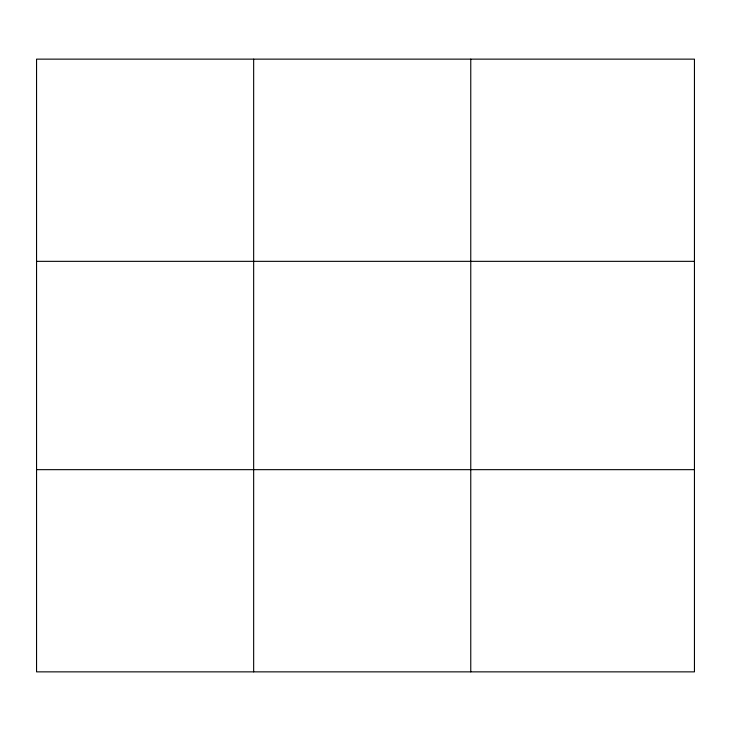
<?xml version="1.0" encoding="UTF-8"?>
<svg xmlns="http://www.w3.org/2000/svg" width="731" height="731" viewBox="0 0 731 731"><rect width="100%" height="100%" fill="white"/><g stroke="black" fill="none" stroke-linecap="round" stroke-linejoin="round"><path stroke-width="1.1" d="M253.657 59.138L253.657 671.862M470.764 59.138L470.764 671.862M694.45 469.658L694.45 671.862L36.55 671.862L36.55 59.138L694.45 59.138L694.45 469.658L36.55 469.658M36.55 261.342L694.45 261.342"/></g></svg>
